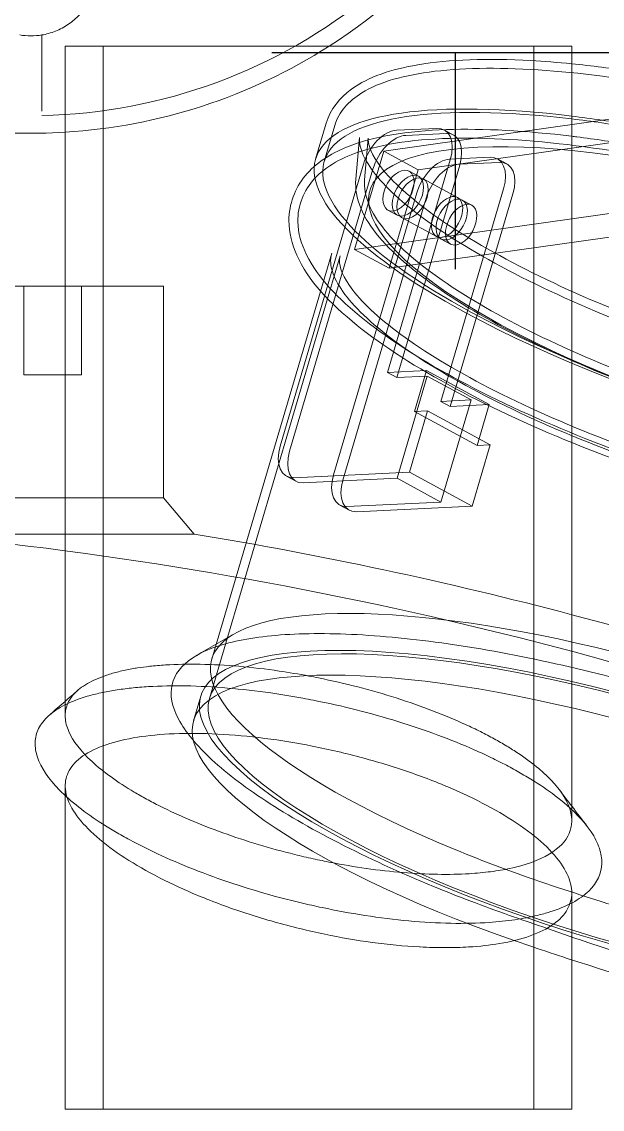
# Model space of a CAD drawing. Header units: millimetres. Extents: x -6314 to 11113, y -129 to 3675.
# Drawn here: x 1003.4 to 1032.2, y 2962.4 to 3016.4 of the extents above; entities that cross this region are included whole.
import ezdxf

# ---------------------------------------------------------------- set-up
doc = ezdxf.new("R2010")
doc.units = ezdxf.units.MM
doc.layers.add('Equipment', color=123, linetype='Continuous')

# ---------------------------------------------------------------- blocks, each defined once
blk = doc.blocks.new('A$C22f65225')
at = {"layer": 'Equipment', "linetype": 'Continuous', "lineweight": 0, "extrusion": (0, 1, 0)}
for p, q in [((22.52, 298.512), (22.52, 295.075)), ((23.57, 298), (43.171, 298)), ((23.57, 267.774), (23.57, 298)), ((25.282, 250), (25.282, 298)), ((37.944, 293.259), (71.308, 298)), ((43.171, 298), (46.43, 298)), ((44.718, 250), (44.718, 298)), ((46.43, 263.03), (46.43, 298)), ((73.018, 297.177), (39.499, 292.414)), ((34.873, 292.91), (35.352, 294.534)), ((35.256, 292.797), (35.736, 294.421)), ((38.515, 294.208), (40.342, 294.294)), ((41.094, 293.993), (40.669, 294.224)), ((36.685, 292.007), (36.85, 293.886)), ((37.084, 291.972), (37.248, 293.851)), ((40.766, 294.064), (38.939, 293.977)), ((70.377, 293.614), (36.633, 288.819)), ((36.633, 288.819), (37.944, 293.259)), ((39.499, 292.414), (37.944, 293.259)), ((40.95, 292.867), (38.116, 283.27)), ((38.188, 287.974), (71.932, 292.769)), ((40.919, 292.902), (42.746, 292.988)), ((43.17, 292.758), (41.343, 292.671)), ((43.498, 292.687), (43.074, 292.918)), ((33.275, 279.947), (37.035, 292.682)), ((37.459, 292.451), (33.699, 279.717)), ((39.499, 292.414), (38.188, 287.974)), ((38.54, 283.04), (41.374, 292.637)), ((39.512, 292.131), (39.088, 292.361)), ((41.28, 291.171), (39.725, 292.016)), ((35.679, 278.641), (39.439, 291.376)), ((43.354, 291.561), (40.52, 281.964)), ((40.944, 281.734), (43.778, 291.331)), ((39.863, 291.145), (36.103, 278.411)), ((41.917, 290.825), (41.492, 291.055)), ((38.558, 290.373), (38.133, 290.604)), ((40.326, 289.413), (38.77, 290.258)), ((40.962, 289.067), (40.538, 289.298)), ((38.188, 287.974), (36.633, 288.819)), ((30.076, 268.544), (35.98, 288.537)), ((30.185, 270.326), (35.596, 288.651)), ((23.57, 287.17), (11.43, 287.17)), ((21.7, 287.17), (21.7, 283.17)), ((28, 287.17), (23.57, 287.17)), ((24.3, 287.17), (24.3, 283.17)), ((28, 277.612), (28, 287.17)), ((23, 283.17), (21.7, 283.17)), ((24.3, 283.17), (23, 283.17)), ((38.116, 283.27), (39.878, 283.354)), ((38.54, 283.04), (38.116, 283.27)), ((39.911, 283.105), (38.54, 283.04)), ((38.548, 278.491), (39.911, 283.105)), ((39.878, 283.354), (39.333, 281.508)), ((42.706, 281.817), (39.878, 283.354)), ((41.89, 282.029), (39.911, 283.105)), ((40.52, 281.964), (41.89, 282.029)), ((40.944, 281.734), (40.52, 281.964)), ((40.528, 277.415), (41.89, 282.029)), ((39.92, 281.536), (39.103, 278.768)), ((39.333, 281.508), (39.92, 281.536)), ((42.161, 279.972), (39.333, 281.508)), ((41.334, 280.768), (39.92, 281.536)), ((42.706, 281.817), (40.944, 281.734)), ((42.161, 279.972), (42.706, 281.817)), ((42.749, 280), (41.334, 280.768)), ((41.931, 277.231), (42.749, 280)), ((42.749, 280), (42.161, 279.972)), ((33.979, 278.36), (33.555, 278.591)), ((39.103, 278.768), (33.883, 278.52)), ((34.307, 278.29), (38.548, 278.491)), ((38.548, 278.491), (40.528, 277.415)), ((39.103, 278.768), (40.517, 277.999)), ((40.517, 277.999), (41.931, 277.231)), ((23.57, 277.612), (11.43, 277.612)), ((28, 277.612), (23.57, 277.612)), ((28, 277.612), (29.396, 275.974)), ((36.383, 277.054), (35.959, 277.285)), ((40.528, 277.415), (36.287, 277.214)), ((36.711, 276.984), (41.931, 277.231)), ((11.43, 275.974), (23.57, 275.974)), ((23.57, 275.974), (29.396, 275.974)), ((29.692, 268.657), (29.363, 267.54)), ((23.57, 264.161), (23.57, 264.607)), ((23.57, 264.161), (23.57, 264.161)), ((23.57, 250), (23.57, 264.161)), ((46.43, 250), (46.43, 259.77)), ((23.57, 250), (43.171, 250)), ((43.171, 250), (46.43, 250))]:
    blk.add_line(p, q, dxfattribs=at)
at = {"layer": 'Equipment', "linetype": 'Continuous', "lineweight": 0}
for start, end in [(302.5636, 90), (273.5546, 302.5636), (263.0617, 273.5546)]:
    blk.add_arc((22.02, 319.07), 25, start, end, dxfattribs=at)
at = {"layer": 'Equipment', "linetype": 'Continuous', "lineweight": 0, "extrusion": (0, 0, -1)}
for centre, radius, start, end in [((-22.02, 319.07), 24.2, 230.5964, 268.8161), ((-22.02, 301.47), 3, 260.4059, 279.5941), ((0, 96.769), 180, 91.91021, 108.98914), ((0, 96.769), 181.6, 99.31573, 104.8134), ((0, 96.769), 181.6, 104.8134, 105.71663)]:
    blk.add_arc(centre, radius, start, end, dxfattribs=at)
for centre, major_axis, ratio, start_param, end_param in [((56.068, 286.652), (-21.195, 6.258), 0.272475, -0.905822, 1.0201), ((56.068, 286.652), (-20.812, 6.145), 0.272475, -0.905822, 1.010704), ((56.068, 286.652), (21.195, -6.258), 0.272475, -2.121493, -1.980371), ((56.068, 286.652), (20.812, -6.145), 0.272475, -2.130888, -1.986677), ((38.079, 292.731), (0.764, 1.406), 0.593692, -1.916233, -0.345436), ((39.906, 292.818), (0.764, 1.406), 0.593692, -0.345436, 1.22536), ((56.068, 286.652), (21.195, -6.258), 0.272475, -1.980371, 2.235771), ((56.068, 286.652), (20.812, -6.145), 0.272475, -1.986677, 2.235771), ((55.877, 286.006), (18.559, -5.48), 0.272475, 2.235771, 8.518956), ((40.483, 291.425), (0.764, 1.406), 0.593692, -1.916233, -0.345436), ((42.31, 291.512), (0.764, 1.406), 0.593692, -0.345436, 1.22536), ((38.611, 291.483), (0.477, 0.879), 0.593692, -5.057825, 1.22536), ((39.035, 291.252), (0.477, 0.879), 0.593692, -5.057825, 1.22536), ((39.247, 291.137), (0.477, 0.879), 0.593692, -5.057825, 1.22536), ((34.319, 279.997), (-0.764, -1.406), 0.593692, -0.345436, 1.22536), ((36.723, 278.691), (-0.764, -1.406), 0.593692, -0.345436, 1.22536), ((49.558, 264.605), (-19.373, 5.72), 0.272475, -1.206063, 2.873922), ((49.065, 262.936), (-19.373, 5.72), 0.272475, -2.039536, 4.243649), ((49.065, 262.936), (-18.989, 5.607), 0.272475, -4.047414710991816, 2.23577059618777), ((48.736, 261.82), (-19.373, 5.72), 0.272475, -1.440736, 2.931249), ((49.558, 264.605), (-19.373, 5.72), 0.272477, -1.383642, -1.206063), ((47.352, 262.498), (13.724, -4.373), 0.197329, 1.618866, 1.72271)]:
    blk.add_ellipse(centre, major_axis=major_axis, ratio=ratio, start_param=start_param, end_param=end_param, dxfattribs=at)
at = {"layer": 'Equipment', "linetype": 'Continuous', "lineweight": 0}
for centre, major_axis, ratio, start_param, end_param in [((38.503, 292.501), (0.764, 1.406), 0.593692, 0.345436, 1.916233), ((40.33, 292.587), (0.764, 1.406), 0.593692, -1.22536, 0.345436), ((42.734, 291.281), (0.764, 1.406), 0.593692, -1.22536, 0.345436), ((40.907, 291.195), (0.764, 1.406), 0.593692, 0.345436, 1.916233), ((40.803, 290.292), (-0.477, -0.879), 0.593692, -4.366952762699398, 1.916232544480188), ((41.015, 290.177), (-0.477, -0.879), 0.593692, -4.366952762699398, 1.916232544480188), ((41.439, 289.946), (-0.477, -0.879), 0.593692, -4.366952762699386, 1.916232544480201), ((34.743, 279.766), (-0.764, -1.406), 0.593692, -1.22536, 0.345436), ((37.147, 278.46), (-0.764, -1.406), 0.593692, -1.22536, 0.345436), ((47.311, 262.226), (17.689, -5.601), 0.240474, -1.908124, -1.704231)]:
    blk.add_ellipse(centre, major_axis=major_axis, ratio=ratio, start_param=start_param, end_param=end_param, dxfattribs=at)
for points, knots in [([(22.52, 298.512), (22.567, 298.52), (22.614, 298.529), (22.66, 298.539), (22.874, 298.586), (23.085, 298.657), (23.286, 298.75), (23.486, 298.843), (23.677, 298.959), (23.85, 299.093), (24.023, 299.226), (24.18, 299.377), (24.315, 299.538), (24.45, 299.698), (24.572, 299.878), (24.674, 300.072), (24.776, 300.266), (24.858, 300.473), (24.916, 300.686), (24.972, 300.894), (25.006, 301.108), (25.016, 301.321)], [27.664492, 27.664492, 27.664492, 27.664492, 28.35145, 28.35145, 28.35145, 31.501612, 31.501612, 31.501612, 34.651773, 34.651773, 34.651773, 37.801934, 37.801934, 37.801934, 40.952095, 40.952095, 40.952095, 44.102256, 44.102256, 44.102256, 47.167415, 47.167415, 47.167415, 47.167415]), ([(35.352, 294.534), (35.536, 295.158), (35.961, 295.683), (37.265, 296.627), (38.27, 296.957), (40.907, 297.405), (42.626, 297.463), (45.176, 297.322), (45.794, 297.273), (46.43, 297.209)], [1.5707963, 1.5707963, 1.5707963, 1.5707963, 1.7779654, 1.7779654, 2.0787662, 2.0787662, 2.4274951, 2.4274951, 2.5339335, 2.5339335, 2.5339335, 2.5339335]), ([(35.736, 294.421), (35.915, 295.029), (36.361, 295.529), (37.768, 296.399), (38.875, 296.705), (41.664, 297.039), (43.364, 297.05), (47.129, 296.772), (49.181, 296.49), (53.455, 295.672), (55.674, 295.137), (60.067, 293.87), (62.241, 293.138), (66.331, 291.547), (68.247, 290.688), (71.639, 288.922), (73.112, 288.016), (75.485, 286.215), (76.375, 285.328), (77.379, 283.68), (77.578, 282.872), (77.359, 282.131)], [1.570796, 1.570796, 1.570796, 1.570796, 1.809886, 1.809886, 2.135268, 2.135268, 2.469877, 2.469877, 2.795493, 2.795493, 3.118445, 3.118445, 3.440741, 3.440741, 3.763514, 3.763514, 4.088494, 4.088494, 4.420694, 4.420694, 4.712389, 4.712389, 4.712389, 4.712389]), ([(53.416, 277.669), (51.176, 278.331), (48.966, 279.092), (44.816, 280.744), (42.877, 281.635), (39.435, 283.483), (37.942, 284.437), (35.487, 286.413), (34.544, 287.414), (33.806, 289.057), (33.667, 289.583), (33.666, 290.856), (33.943, 291.595), (34.889, 292.744), (35.539, 293.145), (37.494, 293.944), (38.998, 294.175), (42.451, 294.294), (44.359, 294.19), (46.43, 293.938)], [0, 0, 0, 0, 0.325726, 0.325726, 0.652897, 0.652897, 0.986357, 0.986357, 1.34112, 1.34112, 1.490325, 1.490325, 1.686147, 1.686147, 1.898844, 1.898844, 2.256425, 2.256425, 2.589918, 2.589918, 2.589918, 2.589918]), ([(53.529, 278.053), (51.311, 278.708), (49.123, 279.461), (45.016, 281.094), (43.099, 281.973), (39.708, 283.787), (38.241, 284.72), (35.862, 286.615), (34.966, 287.561), (34.226, 289.059), (34.077, 289.562), (34.054, 290.794), (34.344, 291.509), (35.364, 292.611), (36.091, 292.99), (38.194, 293.665), (39.755, 293.845), (43.325, 293.859), (45.297, 293.705), (49.483, 293.112), (51.689, 292.681), (56.145, 291.587), (58.394, 290.928), (62.727, 289.445), (64.81, 288.622), (68.617, 286.886), (70.338, 285.973), (73.276, 284.115), (74.478, 283.175), (76.281, 281.229), (76.9, 280.189), (76.85, 278.336), (76.54, 277.655), (75.495, 276.579), (74.742, 276.205), (72.583, 275.552), (70.998, 275.385), (67.392, 275.397), (65.408, 275.562), (61.205, 276.176), (58.994, 276.617), (55.682, 277.442), (54.602, 277.736), (53.529, 278.053)], [0, 0, 0, 0, 0.324201, 0.324201, 0.649451, 0.649451, 0.979221, 0.979221, 1.324069, 1.324069, 1.485057, 1.485057, 1.705021, 1.705021, 1.951356, 1.951356, 2.309333, 2.309333, 2.645303, 2.645303, 2.97228, 2.97228, 3.29675, 3.29675, 3.621175, 3.621175, 3.947932, 3.947932, 4.282751, 4.282751, 4.639981, 4.639981, 4.854509, 4.854509, 5.105947, 5.105947, 5.464116, 5.464116, 5.799486, 5.799486, 6.126296, 6.126296, 6.283185, 6.283185, 6.283185, 6.283185]), ([(76.133, 282.287), (76.004, 282.042), (75.741, 281.786), (74.69, 281.243), (73.775, 280.995), (71.399, 280.725), (69.92, 280.708), (66.539, 280.927), (64.628, 281.171), (60.584, 281.903), (58.451, 282.395), (54.191, 283.575), (52.065, 284.265), (48.043, 285.772), (46.148, 286.588), (42.791, 288.257), (41.327, 289.11), (38.996, 290.743), (38.119, 291.528), (37.046, 292.872), (36.84, 293.424), (36.846, 293.835), (36.848, 293.861), (36.85, 293.886)], [4.767463, 4.767463, 4.767463, 4.767463, 4.989711, 4.989711, 5.28474, 5.28474, 5.590786, 5.590786, 5.904916, 5.904916, 6.221819, 6.221819, 6.539503, 6.539503, 6.856862, 6.856862, 7.172413, 7.172413, 7.482353, 7.482353, 7.778441, 7.778441, 7.798907, 7.798907, 7.798907, 7.798907]), ([(75.78, 282.474), (75.68, 282.286), (75.397, 282.01), (74.181, 281.517), (73.282, 281.318), (70.949, 281.114), (69.479, 281.12), (66.122, 281.378), (64.221, 281.637), (60.206, 282.396), (58.091, 282.897), (53.878, 284.092), (51.782, 284.786), (47.835, 286.292), (45.984, 287.103), (42.732, 288.748), (41.328, 289.583), (39.133, 291.152), (38.328, 291.894), (37.397, 293.088), (37.249, 293.535), (37.246, 293.805), (37.247, 293.829), (37.248, 293.851)], [4.767463, 4.767463, 4.767463, 4.767463, 5.041921, 5.041921, 5.318813, 5.318813, 5.618012, 5.618012, 5.928883, 5.928883, 6.243903, 6.243903, 6.560059, 6.560059, 6.875553, 6.875553, 7.18784, 7.18784, 7.490418, 7.490418, 7.769741, 7.769741, 7.798907, 7.798907, 7.798907, 7.798907]), ([(46.43, 293.938), (46.505, 293.929), (46.581, 293.92), (47.479, 293.807), (48.327, 293.68), (49.192, 293.531)], [2.5899185, 2.5899185, 2.5899185, 2.5899185, 2.6020205, 2.6020205, 2.7338184, 2.7338184, 2.7338184, 2.7338184]), ([(75.251, 280.62), (74.964, 280.078), (74.478, 279.672), (72.999, 278.916), (71.841, 278.664), (69.02, 278.439), (67.356, 278.476), (63.734, 278.828), (61.79, 279.133), (57.786, 279.972), (55.729, 280.503), (51.693, 281.737), (49.716, 282.44), (46.028, 283.951), (44.32, 284.759), (41.327, 286.415), (40.05, 287.261), (38.022, 288.961), (37.284, 289.805), (36.736, 291.121), (36.646, 291.565), (36.685, 292.007)], [4.767463, 4.767463, 4.767463, 4.767463, 4.99166, 4.99166, 5.32945, 5.32945, 5.667633, 5.667633, 5.994773, 5.994773, 6.318751, 6.318751, 6.642093, 6.642093, 6.966464, 6.966464, 7.294881, 7.294881, 7.636539, 7.636539, 7.798907, 7.798907, 7.798907, 7.798907]), ([(74.897, 280.807), (74.619, 280.281), (74.1, 279.883), (72.538, 279.215), (71.368, 278.997), (68.552, 278.843), (66.919, 278.904), (63.356, 279.287), (61.431, 279.605), (57.47, 280.462), (55.436, 280.999), (51.456, 282.241), (49.511, 282.944), (45.902, 284.448), (44.239, 285.249), (41.353, 286.873), (40.135, 287.696), (38.25, 289.31), (37.591, 290.096), (37.123, 291.238), (37.052, 291.612), (37.084, 291.972)], [4.767463, 4.767463, 4.767463, 4.767463, 5.030509, 5.030509, 5.365874, 5.365874, 5.69396, 5.69396, 6.017317, 6.017317, 6.339256, 6.339256, 6.660934, 6.660934, 6.983183, 6.983183, 7.307563, 7.307563, 7.638744, 7.638744, 7.798907, 7.798907, 7.798907, 7.798907]), ([(74.342, 277.21), (74.259, 276.928), (74.065, 276.665), (73.2, 276.057), (72.353, 275.757), (70.102, 275.408), (68.706, 275.352), (65.481, 275.494), (63.645, 275.697), (59.731, 276.349), (57.653, 276.799), (53.474, 277.903), (51.374, 278.557), (47.37, 280.001), (45.467, 280.79), (42.057, 282.42), (40.55, 283.261), (38.093, 284.895), (37.139, 285.691), (35.89, 287.111), (35.589, 287.734), (35.54, 288.369), (35.555, 288.514), (35.596, 288.651)], [4.712389, 4.712389, 4.712389, 4.712389, 4.925368, 4.925368, 5.23581, 5.23581, 5.544728, 5.544728, 5.860211, 5.860211, 6.177939, 6.177939, 6.496333, 6.496333, 6.814604, 6.814604, 7.131824, 7.131824, 7.445701, 7.445701, 7.750586, 7.750586, 7.853982, 7.853982, 7.853982, 7.853982]), ([(73.958, 277.323), (73.879, 277.054), (73.617, 276.743), (72.343, 276.188), (71.445, 275.979), (69.125, 275.763), (67.674, 275.765), (64.366, 276.012), (62.498, 276.265), (58.555, 277.005), (56.48, 277.496), (52.347, 278.666), (50.29, 279.345), (46.415, 280.822), (44.597, 281.618), (41.397, 283.236), (40.012, 284.059), (37.838, 285.615), (37.036, 286.355), (36.096, 287.574), (35.942, 288.045), (35.951, 288.409), (35.961, 288.475), (35.98, 288.537)], [4.712389, 4.712389, 4.712389, 4.712389, 5.026548, 5.026548, 5.310973, 5.310973, 5.613452, 5.613452, 5.925881, 5.925881, 6.241782, 6.241782, 6.558632, 6.558632, 6.874946, 6.874946, 7.18863, 7.18863, 7.494274, 7.494274, 7.780761, 7.780761, 7.853982, 7.853982, 7.853982, 7.853982]), ([(69.544, 258.755), (69.315, 259.171), (68.98, 259.61), (67.941, 260.694), (67.145, 261.353), (65.213, 262.693), (64.077, 263.375), (61.532, 264.72), (60.124, 265.384), (57.118, 266.655), (55.521, 267.262), (52.231, 268.382), (50.539, 268.896), (47.16, 269.8), (45.474, 270.191), (42.206, 270.825), (40.625, 271.069), (37.662, 271.396), (36.28, 271.478), (33.796, 271.478), (32.695, 271.396), (30.839, 271.069), (30.084, 270.825), (28.964, 270.191), (28.6, 269.8), (28.283, 268.896), (28.331, 268.382), (28.837, 267.262), (29.294, 266.655), (30.591, 265.384), (31.431, 264.72), (33.443, 263.375), (34.616, 262.693), (37.224, 261.353), (38.66, 260.693), (40.185, 260.065)], [-0.6489495, -0.6489495, -0.6489495, -0.6489495, -0.6208488, -0.6208488, -0.5820458, -0.5820458, -0.5432427, -0.5432427, -0.5044397, -0.5044397, -0.4656366, -0.4656366, -0.4268336, -0.4268336, -0.3880305, -0.3880305, -0.3492275, -0.3492275, -0.3104244, -0.3104244, -0.2716214, -0.2716214, -0.2328183, -0.2328183, -0.1940153, -0.1940153, -0.1552122, -0.1552122, -0.1164092, -0.1164092, -0.0776061, -0.0776061, -0.0388031, -0.0388031, 0, 0, 0, 0]), ([(46.43, 263.03), (46.43, 263.138), (46.418, 263.25), (46.394, 263.366), (46.351, 263.574), (46.266, 263.794), (46.146, 264.009), (45.9, 264.454), (45.489, 264.923), (44.939, 265.385), (44.671, 265.61), (44.362, 265.841), (44.022, 266.067), (43.853, 266.181), (43.675, 266.293), (43.493, 266.403), (43.31, 266.513), (43.123, 266.621), (42.932, 266.726), (42.736, 266.834), (42.529, 266.942), (42.312, 267.051), (42.096, 267.16), (41.87, 267.268), (41.637, 267.375), (41.169, 267.59), (40.669, 267.799), (40.152, 267.997), (39.627, 268.199), (39.076, 268.391), (38.51, 268.571), (37.944, 268.751), (37.362, 268.918), (36.777, 269.069), (36.205, 269.217), (35.6, 269.357), (35.006, 269.477), (34.857, 269.507), (34.709, 269.536), (34.561, 269.564), (34.116, 269.649), (33.665, 269.725), (33.226, 269.789), (32.62, 269.878), (32.009, 269.951), (31.411, 270.002), (30.812, 270.054), (30.227, 270.085), (29.667, 270.095), (29.126, 270.104), (28.598, 270.094), (28.102, 270.062), (27.854, 270.047), (27.614, 270.026), (27.386, 270.001), (27.193, 269.98), (27.007, 269.955), (26.829, 269.927)], [0.5781734, 0.5781734, 0.5781734, 0.5781734, 0.5911634, 0.5911634, 0.5911634, 0.6145173, 0.6145173, 0.6145173, 0.6627417, 0.6627417, 0.6627417, 0.6861952, 0.6861952, 0.6861952, 0.697922, 0.697922, 0.697922, 0.7096488, 0.7096488, 0.7096488, 0.7216748, 0.7216748, 0.7216748, 0.7337009, 0.7337009, 0.7337009, 0.757753, 0.757753, 0.757753, 0.7821998, 0.7821998, 0.7821998, 0.8066466, 0.8066466, 0.8066466, 0.8305373, 0.8305373, 0.8305373, 0.8365099, 0.8365099, 0.8365099, 0.8544279, 0.8544279, 0.8544279, 0.8792333, 0.8792333, 0.8792333, 0.9040387, 0.9040387, 0.9040387, 0.928029, 0.928029, 0.928029, 0.9400242, 0.9400242, 0.9400242, 0.950143, 0.950143, 0.950143, 0.950143]), ([(26.829, 269.927), (26.796, 269.922), (26.658, 269.9), (26.421, 269.857), (26.025, 269.774), (25.38, 269.602), (24.923, 269.414), (24.669, 269.276)], [0.9501446, 0.9501446, 0.9501446, 0.9501446, 0.95201935, 0.95801693, 0.96401451, 0.97600968, 1, 1, 1, 1]), ([(23.558, 268.257), (23.845, 268.402), (24.353, 268.6), (25.062, 268.78), (25.495, 268.868), (25.94, 268.945), (26.536, 269.024), (27.579, 269.111), (28.436, 269.128), (29.622, 269.108), (30.883, 269.043), (32.2, 268.891), (33.328, 268.73), (33.982, 268.622), (35.262, 268.377), (36.075, 268.195), (37.33, 267.878), (38.596, 267.525), (39.805, 267.115), (40.956, 266.688), (41.785, 266.352), (42.795, 265.885), (43.262, 265.65), (43.704, 265.417), (44.124, 265.186), (44.937, 264.698), (45.484, 264.315), (46.353, 263.637), (46.802, 263.199), (47.131, 262.77)], [-1, -1, -1, -1, -0.9760097, -0.9640145, -0.9580169, -0.9520194, -0.9400242, -0.928029, -0.9040387, -0.9040387, -0.8792333, -0.8544279, -0.8544279, -0.8365099, -0.8305373, -0.8066466, -0.8066466, -0.7821998, -0.757753, -0.757753, -0.7337009, -0.7216748, -0.7096488, -0.7096488, -0.697922, -0.6861952, -0.6627417, -0.6627417, -0.6222635, -0.6222635, -0.6222635, -0.6222635]), ([(24.669, 269.276), (24.538, 269.206), (24.419, 269.132), (24.312, 269.054), (24.204, 268.976), (24.108, 268.894), (24.024, 268.809), (23.856, 268.639), (23.736, 268.457), (23.662, 268.268), (23.627, 268.177), (23.601, 268.082), (23.586, 267.985), (23.575, 267.916), (23.57, 267.846), (23.57, 267.774)], [0.00000217, 0.00000217, 0.00000217, 0.00000217, 0.01229451, 0.01229451, 0.01229451, 0.02458902, 0.02458902, 0.02458902, 0.04917803, 0.04917803, 0.04917803, 0.06095468, 0.06095468, 0.06095468, 0.06940723, 0.06940723, 0.06940723, 0.06940723]), ([(22.857, 267.799), (22.946, 267.876), (23.158, 268.036), (23.411, 268.183), (23.558, 268.257)], [-0.02299184, -0.02299184, -0.02299184, -0.02299184, -0.01229451, -0.00000301, -0.00000301, -0.00000301, -0.00000301]), ([(37.09, 258.755), (37.09, 258.755), (37.09, 258.755), (36.44, 258.855), (35.785, 258.976), (34.856, 259.172), (34.215, 259.315), (32.922, 259.641), (31.97, 259.923), (30.14, 260.516), (28.968, 260.971), (27.428, 261.674), (26.687, 262.042), (25.834, 262.522), (25.44, 262.764), (24.479, 263.379), (23.809, 263.904), (22.81, 264.926), (22.474, 265.432), (22.28, 266.01), (22.224, 266.239), (22.203, 266.568), (22.248, 266.888), (22.324, 267.091), (22.471, 267.39), (22.629, 267.597), (22.844, 267.787), (22.857, 267.799)], [-0.3559934, -0.3559934, -0.3559934, -0.3559934, -0.3559905, -0.3559905, -0.3331373, -0.3331373, -0.3214824, -0.3098275, -0.2865178, -0.2865178, -0.2387179, -0.2387179, -0.2155416, -0.2039535, -0.1923654, -0.1923654, -0.1445516, -0.1445516, -0.0962846, -0.0962846, -0.084508, -0.0727313, -0.0609547, -0.049178, -0.049178, -0.024589, -0.0229918, -0.0229918, -0.0229918, -0.0229918]), ([(23.57, 267.774), (23.57, 267.746), (23.571, 267.718), (23.572, 267.689), (23.578, 267.589), (23.595, 267.485), (23.621, 267.38), (23.648, 267.275), (23.685, 267.169), (23.731, 267.063), (23.918, 266.632), (24.274, 266.167), (24.78, 265.7), (25.281, 265.237), (25.94, 264.764), (26.679, 264.325), (26.858, 264.219), (27.043, 264.114), (27.238, 264.008), (27.433, 263.902), (27.638, 263.794), (27.85, 263.688), (28.275, 263.475), (28.731, 263.265), (29.191, 263.069), (30.14, 262.665), (31.193, 262.285), (32.285, 261.956), (32.818, 261.795), (33.373, 261.642), (33.927, 261.505), (34.205, 261.437), (34.482, 261.372), (34.754, 261.312), (35.026, 261.252), (35.294, 261.197), (35.56, 261.145), (36.081, 261.043), (36.622, 260.951), (37.159, 260.875)], [0.0694072, 0.0694072, 0.0694072, 0.0694072, 0.0727313, 0.0727313, 0.0727313, 0.084508, 0.084508, 0.084508, 0.0962846, 0.0962846, 0.0962846, 0.1445516, 0.1445516, 0.1445516, 0.1923654, 0.1923654, 0.1923654, 0.2039535, 0.2039535, 0.2039535, 0.2155416, 0.2155416, 0.2155416, 0.2387179, 0.2387179, 0.2387179, 0.2865178, 0.2865178, 0.2865178, 0.3098275, 0.3098275, 0.3098275, 0.3214824, 0.3214824, 0.3214824, 0.3331373, 0.3331373, 0.3331373, 0.3559889, 0.3559889, 0.3559889, 0.3559889]), ([(41.773, 257.328), (42.281, 257.358), (42.75, 257.411), (43.678, 257.567), (44.148, 257.683), (44.97, 257.976), (45.321, 258.153), (45.881, 258.553), (46.09, 258.776), (46.364, 259.252), (46.428, 259.505), (46.432, 260.033), (46.361, 260.33), (46.064, 260.95), (45.837, 261.273), (45.237, 261.925), (44.864, 262.254), (44.003, 262.896), (43.514, 263.209), (42.484, 263.792), (41.908, 264.083), (40.647, 264.646), (39.962, 264.918), (38.525, 265.424), (37.771, 265.657), (36.246, 266.071), (35.474, 266.25), (34.025, 266.537), (33.302, 266.656), (31.86, 266.842), (31.141, 266.908), (29.763, 266.978), (29.102, 266.983), (27.882, 266.933), (27.323, 266.878), (26.829, 266.8), (26.313, 266.718), (25.836, 266.605), (25.004, 266.32), (24.65, 266.148), (24.09, 265.756), (23.883, 265.536), (23.62, 265.065), (23.563, 264.815), (23.575, 264.409), (23.604, 264.248), (23.656, 264.082)], [-18.87909, -18.87909, -18.87909, -18.87909, -17.969176, -17.969176, -16.87428, -16.87428, -15.779384, -15.779384, -14.684488, -14.684488, -13.589591, -13.589591, -12.408386, -12.408386, -11.227181, -11.227181, -10.045976, -10.045976, -8.864771, -8.864771, -7.714607, -7.714607, -6.564444, -6.564444, -5.414281, -5.414281, -4.264118, -4.264118, -3.198088, -3.198088, -2.132059, -2.132059, -1.066029, -1.066029, 0, 0, 0, 1.112952, 1.112952, 2.225903, 2.225903, 3.338855, 3.338855, 4.451806, 4.451806, 5.121595, 5.121595, 5.121595, 5.121595]), ([(23.656, 264.082), (23.695, 263.961), (23.746, 263.837), (23.966, 263.409), (24.196, 263.095), (24.796, 262.458), (25.166, 262.135), (26.016, 261.502), (26.497, 261.191), (27.517, 260.605), (28.094, 260.308), (29.357, 259.729), (30.043, 259.447), (31.483, 258.923), (32.237, 258.679), (33.765, 258.247), (34.538, 258.058), (35.987, 257.757), (36.709, 257.632), (38.148, 257.436), (38.865, 257.367), (39.564, 257.329), (39.575, 257.328), (39.587, 257.328)], [5.121628, 5.121628, 5.121628, 5.121628, 5.611102, 5.611102, 6.770399, 6.770399, 7.929695, 7.929695, 9.088991, 9.088991, 10.244367, 10.244367, 11.399743, 11.399743, 12.555119, 12.555119, 13.710495, 13.710495, 14.77569, 14.77569, 15.840884, 15.840884, 15.858364, 15.858364, 15.858364, 15.858364]), ([(43.643, 260.875), (43.811, 260.911), (43.973, 260.951), (44.126, 260.993), (44.798, 261.178), (45.348, 261.434), (45.734, 261.739), (46.094, 262.024), (46.318, 262.364), (46.396, 262.715), (46.4, 262.735), (46.405, 262.756), (46.408, 262.777), (46.423, 262.859), (46.43, 262.943), (46.43, 263.03)], [0.4624182, 0.4624182, 0.4624182, 0.4624182, 0.473235, 0.473235, 0.473235, 0.5207903, 0.5207903, 0.5207903, 0.5652056, 0.5652056, 0.5652056, 0.5678094, 0.5678094, 0.5678094, 0.5781734, 0.5781734, 0.5781734, 0.5781734]), ([(47.131, 262.77), (47.193, 262.688), (47.252, 262.607), (47.468, 262.282), (47.72, 261.785), (47.792, 261.319), (47.777, 260.664), (47.587, 260.227), (46.804, 259.471), (46.205, 259.148), (45.272, 258.856), (45.077, 258.802), (44.88, 258.755)], [-0.6222635, -0.6222635, -0.6222635, -0.6222635, -0.6145173, -0.6145173, -0.5911634, -0.5678094, -0.5678094, -0.5207903, -0.5207903, -0.473235, -0.473235, -0.4624159, -0.4624159, -0.4624159, -0.4624159]), ([(37.16, 260.875), (37.72, 260.795), (38.278, 260.732), (38.814, 260.688), (39.348, 260.644), (39.87, 260.617), (40.371, 260.609), (40.872, 260.6), (41.352, 260.61), (41.8, 260.637), (42.133, 260.657), (42.462, 260.688), (42.77, 260.728), (43.079, 260.768), (43.368, 260.817), (43.643, 260.875)], [0.3559905, 0.3559905, 0.3559905, 0.3559905, 0.3797959, 0.3797959, 0.3797959, 0.4035119, 0.4035119, 0.4035119, 0.427228, 0.427228, 0.427228, 0.4448219, 0.4448219, 0.4448219, 0.4624159, 0.4624159, 0.4624159, 0.4624159]), ([(68.87, 260.003), (68.94, 259.803), (68.979, 259.604), (68.986, 259.408), (68.994, 259.195), (68.966, 258.987), (68.901, 258.785), (68.837, 258.584), (68.736, 258.389), (68.602, 258.205), (68.467, 258.021), (68.297, 257.846), (68.095, 257.683), (67.892, 257.52), (67.656, 257.369), (67.388, 257.232), (67.119, 257.094), (66.817, 256.971), (66.487, 256.863), (66.156, 256.756), (65.794, 256.664), (65.407, 256.589), (65.018, 256.514), (64.6, 256.456), (64.158, 256.416), (63.713, 256.376), (63.243, 256.354), (62.75, 256.35), (62.254, 256.347), (61.736, 256.362), (61.198, 256.395), (60.661, 256.427), (60.101, 256.479), (59.525, 256.548), (58.949, 256.616), (58.353, 256.703), (57.744, 256.806), (57.133, 256.909), (56.506, 257.029), (55.869, 257.163), (55.23, 257.298), (54.577, 257.448), (53.919, 257.61), (53.257, 257.774), (52.584, 257.951), (51.907, 258.138), (51.225, 258.326), (50.536, 258.525), (49.845, 258.733), (49.151, 258.941), (48.454, 259.158), (47.76, 259.378), (47.117, 259.583), (46.47, 259.793), (45.83, 260.003)], [0.6607678, 0.6607678, 0.6607678, 0.6607678, 0.6758965, 0.6758965, 0.6758965, 0.6923928, 0.6923928, 0.6923928, 0.7088991, 0.7088991, 0.7088991, 0.7254097, 0.7254097, 0.7254097, 0.7419694, 0.7419694, 0.7419694, 0.7586134, 0.7586134, 0.7586134, 0.7752696, 0.7752696, 0.7752696, 0.7919592, 0.7919592, 0.7919592, 0.8087368, 0.8087368, 0.8087368, 0.8255672, 0.8255672, 0.8255672, 0.8423703, 0.8423703, 0.8423703, 0.8592009, 0.8592009, 0.8592009, 0.8760708, 0.8760708, 0.8760708, 0.8929657, 0.8929657, 0.8929657, 0.9099336, 0.9099336, 0.9099336, 0.9270246, 0.9270246, 0.9270246, 0.9441785, 0.9441785, 0.9441785, 0.9601023, 0.9601023, 0.9601023, 0.9601023]), ([(44.88, 258.755), (44.561, 258.678), (43.878, 258.547), (43.109, 258.465), (42.164, 258.4), (40.994, 258.372), (39.728, 258.447), (38.432, 258.567), (37.767, 258.651), (37.09, 258.755)], [-0.4624151, -0.4624151, -0.4624151, -0.4624151, -0.4448219, -0.427228, -0.427228, -0.4035119, -0.3797959, -0.3797959, -0.3559938, -0.3559938, -0.3559938, -0.3559938]), ([(45.12, 258.23), (45.8, 257.993), (46.484, 257.757), (47.889, 257.284), (48.622, 257.042), (50.082, 256.576), (50.81, 256.351), (52.25, 255.927), (52.965, 255.726), (54.372, 255.355), (55.069, 255.183), (56.433, 254.875), (57.106, 254.736), (58.417, 254.499), (59.059, 254.398), (60.301, 254.239), (60.907, 254.179), (62.067, 254.103), (62.629, 254.085), (63.699, 254.094), (64.208, 254.12), (65.166, 254.213), (65.617, 254.28), (66.457, 254.453), (66.846, 254.56), (67.558, 254.808), (67.882, 254.95), (68.457, 255.264), (68.711, 255.437), (69.145, 255.808), (69.326, 256.006), (69.615, 256.423), (69.722, 256.642), (69.862, 257.093), (69.894, 257.326), (69.882, 257.781), (69.844, 258.004), (69.772, 258.228)], [-0.9601021, -0.9601021, -0.9601021, -0.9601021, -0.9441785, -0.9441785, -0.9270246, -0.9270246, -0.9099336, -0.9099336, -0.8929657, -0.8929657, -0.8760708, -0.8760708, -0.8592009, -0.8592009, -0.8423703, -0.8423703, -0.8255672, -0.8255672, -0.8087368, -0.8087368, -0.7919592, -0.7919592, -0.7752696, -0.7752696, -0.7586134, -0.7586134, -0.7419694, -0.7419694, -0.7254097, -0.7254097, -0.7088991, -0.7088991, -0.6923928, -0.6923928, -0.6758965, -0.6758965, -0.6607675, -0.6607675, -0.6607675, -0.6607675]), ([(39.587, 257.328), (39.973, 257.307), (40.349, 257.297), (40.715, 257.297), (41.081, 257.297), (41.434, 257.307), (41.773, 257.328)], [35.760306, 35.760306, 35.760306, 35.760306, 36.394001, 36.394001, 36.394001, 37.027717, 37.027717, 37.027717, 37.027717]), ([(68.007, 257.328), (68.259, 256.692), (68.205, 256.054), (67.428, 254.853), (66.641, 254.316), (64.775, 253.735), (63.92, 253.583), (62.555, 253.49), (62.161, 253.477), (61.751, 253.477), (60.81, 253.477), (59.778, 253.545), (57.161, 253.869), (55.53, 254.181), (51.376, 255.183), (48.812, 255.966), (45.709, 256.984), (45.192, 257.156), (44.678, 257.328)], [63.412312, 63.412312, 63.412312, 63.412312, 66.706658, 66.706658, 70.353037, 70.353037, 72.627387, 72.627387, 73.496166, 73.496166, 73.496166, 75.49298, 75.49298, 78.184289, 78.184289, 81.96082, 81.96082, 82.716868, 82.716868, 82.716868, 82.716868])]:
    blk.add_open_spline(points, degree=3, knots=knots, dxfattribs=at)
for points in [[(46.43, 297.209), (47.318, 297.12), (48.242, 297.002), (49.192, 296.855)], [(29.506, 270.497), (30.071, 270.822), (30.637, 271.147), (31.203, 271.471)], [(23.57, 268.419), (23.758, 268.584), (23.946, 268.748), (24.134, 268.912)], [(22.857, 267.799), (23.095, 268.005), (23.333, 268.212), (23.57, 268.419)], [(45.88, 264.417), (46.063, 264.174), (46.246, 263.931), (46.43, 263.689)], [(23.656, 264.082), (23.656, 264.082), (23.656, 264.082), (23.656, 264.082)], [(46.43, 263.689), (46.663, 263.382), (46.896, 263.076), (47.131, 262.77)], [(43.622, 258.755), (44.117, 258.581), (44.617, 258.405), (45.12, 258.23)]]:
    blk.add_open_spline(points, degree=3, dxfattribs=at)

msp = doc.modelspace()

# ---------------------------------------------------------------- linework, layer by layer
at = {"linetype": 'Continuous', "lineweight": -3}
msp.add_line((1034.052, 3014.907), (1015.806, 3014.907), dxfattribs=at)
msp.add_line((1024.929, 3004.15), (1024.929, 3014.907))

# ---------------------------------------------------------------- block references
at = {"xscale": 1.1, "yscale": 1.1, "zscale": 1.1}
msp.add_blockref('A$C22f65225', (979.627, 2687.425), dxfattribs=at)

doc.saveas('drawing.dxf')
